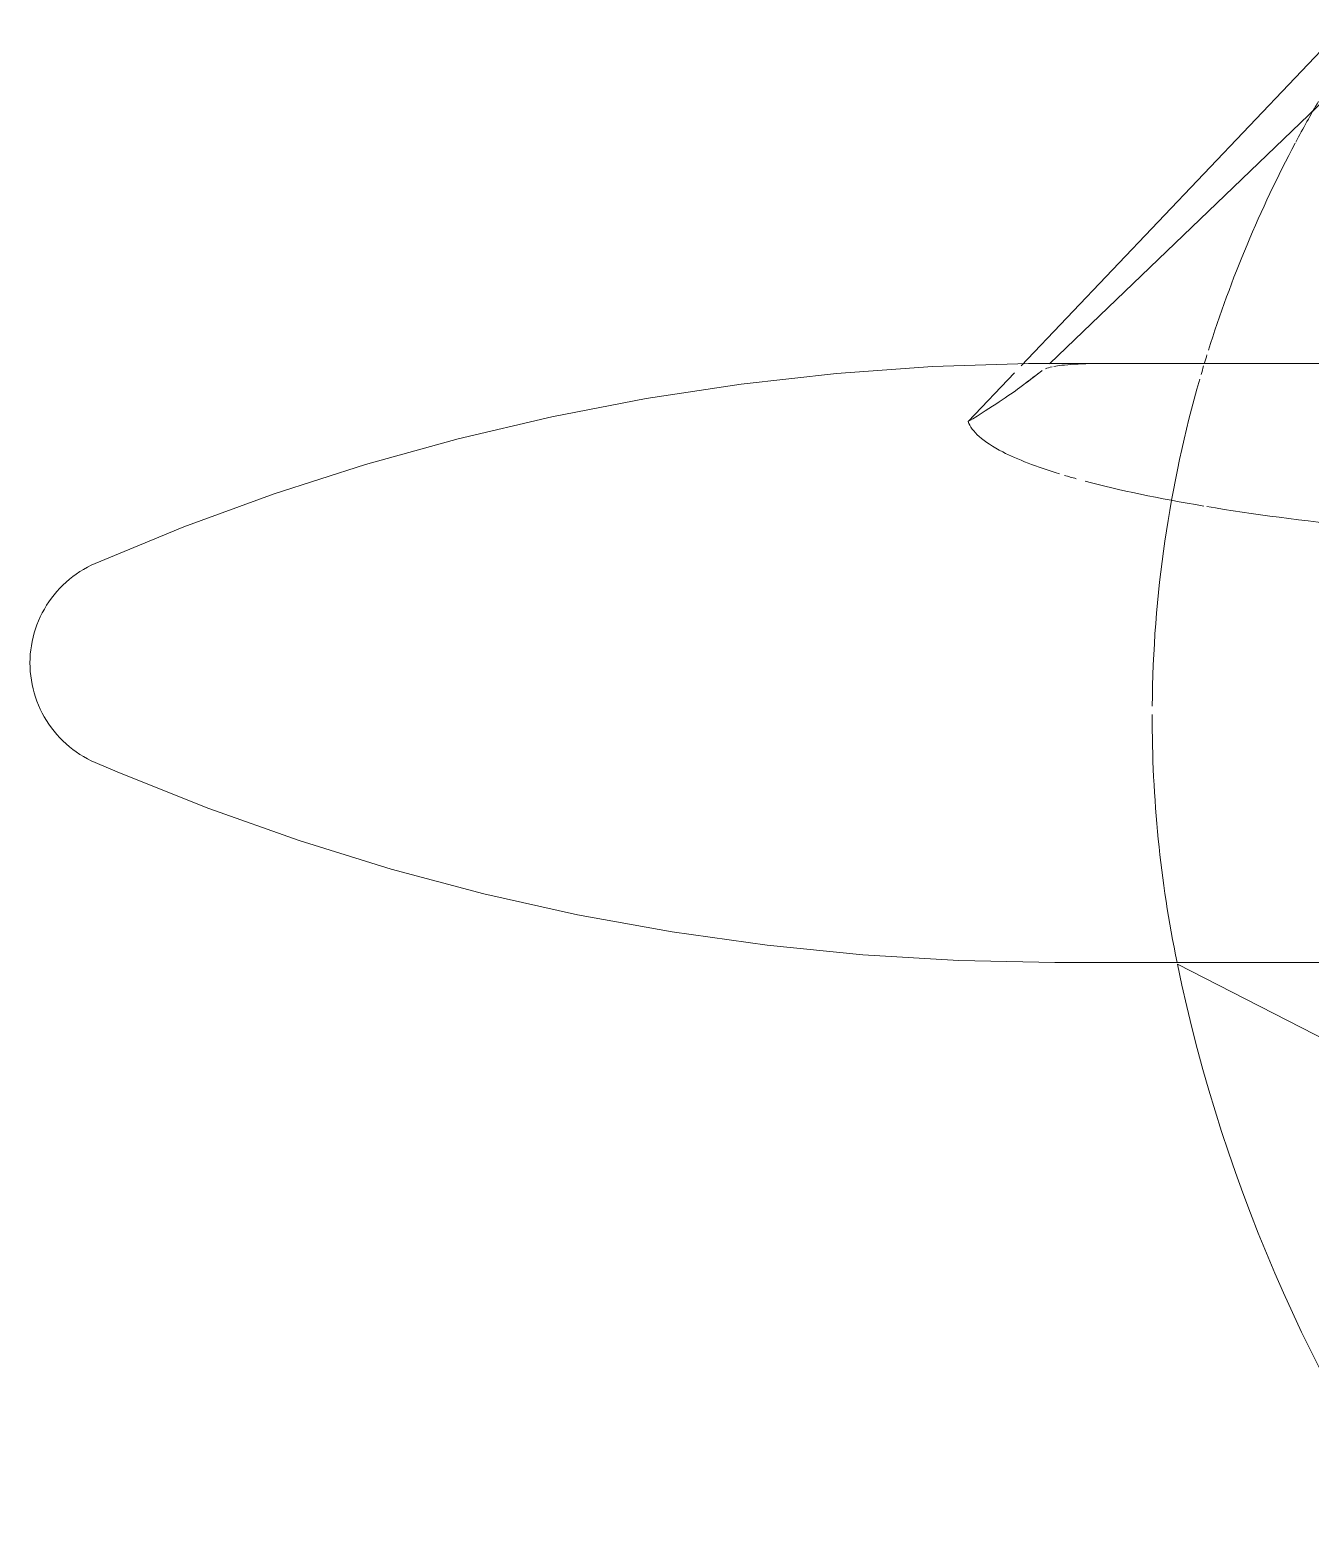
# Model space of a CAD drawing. Header units: metres. Extents: x -0.9 to 62, y -37.3 to 60.
# Drawn here: x 26.5306 to 26.6053, y 2.039 to 2.1266 of the extents above; entities that cross this region are included whole.
import ezdxf

# ---------------------------------------------------------------- set-up
doc = ezdxf.new("R2010")
doc.units = ezdxf.units.M
doc.layers.add('P-SANR-FIXT', color=7, linetype='Continuous', lineweight=5)

# ---------------------------------------------------------------- blocks, each defined once
blk = doc.blocks.new('UT_Chuveiro ou ducha - UT_Elétrico-3241184-DD')
at = {"layer": 'P-SANR-FIXT'}
for p, q in [((44.93149431622128, 2.106973470516294), (44.95015946937296, 2.126583946756581)), ((44.95345174066691, 2.126583946756579), (44.93313949947662, 2.107086451935127)), ((44.94061456891761, 2.0720180114251), (44.9612940071181, 2.061388906277697))]:
    blk.add_line(p, q, dxfattribs=at)
at = {"layer": 'P-SANR-FIXT', "color": 253, "true_color": 0xa6a6a6}
blk.add_line((44.92839215224346, 2.103714193054908), (44.93108842888027, 2.106547026436653), dxfattribs=at)
at = {"layer": 'P-SANR-FIXT', "flags": 128}
for points in [[(44.87739172604081, 2.095417784097975), (44.88258040920157, 2.097556693595451), (44.88785047553591, 2.099486400208562), (44.89319349406193, 2.101203816818378), (44.89860091708976, 2.102706195924686), (44.9040640938961, 2.103991134041404), (44.90957428456345, 2.105056575541654), (44.91512267396219, 2.105900815946315), (44.9207003858529, 2.106522504650836), (44.92629849708639, 2.106920647085909), (44.93190805187887, 2.10709460630857), (44.93345167516962, 2.107103097325455)], [(44.94900560291409, 2.107103097325455), (44.94758387062465, 2.107103097325455), (44.94621951917108, 2.107103097325455), (44.94491473122468, 2.107103097325455), (44.9436715941678, 2.107103097325455), (44.94249209675458, 2.107103097325455), (44.94137812592922, 2.107103097325455), (44.94033146380745, 2.107103097325455), (44.93935378482538, 2.107103097325455), (44.9384466530608, 2.107103097325455), (44.93761151973104, 2.107103097325455), (44.93684972087126, 2.107103097325455), (44.93616247519715, 2.107103097325455), (44.93555088215516, 2.107103097325455), (44.93501592016371, 2.107103097325455), (44.93455844504786, 2.107103097325455), (44.9341791886702, 2.107103097325455), (44.93387875776004, 2.107103097325455), (44.93365763294274, 2.107103097325455), (44.93351616797085, 2.107103097325455), (44.93345458915812, 2.107103097325455), (44.93345167516962, 2.107103097325455)], [(44.93345167516962, 2.107103097325455), (44.93349166983658, 2.107103097325455), (44.93361158985449, 2.107103097325455), (44.93381124337694, 2.107103097325455), (44.93409031100084, 2.107103097325455), (44.93444834627756, 2.107103097325455), (44.93488477642703, 2.107103097325455), (44.93539890325409, 2.107103097325455), (44.9359899042655, 2.107103097325455), (44.9363707031111, 2.107103097325455)], [(44.87739172604081, 2.083788410552934), (44.87716122765352, 2.083894401430117), (44.87693515214496, 2.084009525002943), (44.87671386118772, 2.084133597098253), (44.87649770880012, 2.084266419227163), (44.87628704077988, 2.084407778902599), (44.87608219415088, 2.084557449979236), (44.87588349662405, 2.08471519301528), (44.87569126607301, 2.084880755655521), (44.87550581002569, 2.085053873035057), (44.87532742517215, 2.085234268203008), (44.87515639689012, 2.085421652565587), (44.87499299878837, 2.085615726347787), (44.87483749226901, 2.08581617907296), (44.8746901261093, 2.086022690059502), (44.87455113606364, 2.086234928933891), (44.87442074448649, 2.086452556159202), (44.87429915997652, 2.086675223578299), (44.87418657704302, 2.086902574970812), (44.87408317579468, 2.087134246623013), (44.87398912165143, 2.087369867909676), (44.87390456507983, 2.087609061887008), (44.87382964135237, 2.08785144589567), (44.87376447033103, 2.088096632172954), (44.87370915627552, 2.08834422847312), (44.87366378767656, 2.088593838694905), (44.87362843711421, 2.088845063515203), (44.87360316114184, 2.089097501027891), (44.87358800019559, 2.0893507473868), (44.87358297852978, 2.08960439745178), (44.87358810417797, 2.089858045436835), (44.87360336894022, 2.090111285559296), (44.8736287483962, 2.090363712688993), (44.87366420194415, 2.090614922996364), (44.87370967286598, 2.090864514598505), (44.8737650884179, 2.091112088202098), (44.87383035994689, 2.09135724774219), (44.87390538303236, 2.091599601015813), (44.87399003765344, 2.091838760309428), (44.87408418838076, 2.092074343019188), (44.87418768459324, 2.092305972263007), (44.87430036071905, 2.092533277483508), (44.87442203650038, 2.092755895040829), (44.87455251728197, 2.092973468794366), (44.87469159432239, 2.093185650672526), (44.87483904512804, 2.093392101229569), (44.8749946338091, 2.093592490188644), (44.87515811145686, 2.093786496970162), (44.87532921654196, 2.093973811204659), (44.87550767533276, 2.09415413322932), (44.87569320233326, 2.094327174567368), (44.87588550073986, 2.09449265838958), (44.87608426291611, 2.094650319957142), (44.87628917088492, 2.094799907045174), (44.87649989683728, 2.094941180346249), (44.87671610365659, 2.09507391385322), (44.87693744545808, 2.095197895220794), (44.87716356814208, 2.095312926105227), (44.87739172604081, 2.095417784097975)], [(44.93345167516962, 2.072103097325454), (44.92784054609304, 2.072215334872392), (44.92223839362599, 2.07255186795707), (44.91665418001738, 2.073112158198345), (44.91109683881774, 2.073895309251353), (44.90557526058749, 2.074900068241471), (44.90009827867392, 2.076124827768652), (44.89467465507972, 2.077567628478922), (44.88931306644569, 2.079226162198926), (44.88402209016987, 2.081097775628511), (44.87881019068564, 2.083179474585449), (44.87739172604081, 2.083788410552934)], [(44.9516901792936, 2.072103097325454), (44.95048244157105, 2.072103097325454), (44.94900560291409, 2.072103097325454), (44.94758387062465, 2.072103097325454), (44.94621951917108, 2.072103097325454), (44.94491473122467, 2.072103097325454), (44.9436715941678, 2.072103097325454), (44.94249209675456, 2.072103097325454), (44.94137812592922, 2.072103097325454), (44.94033146380745, 2.072103097325454), (44.93935378482538, 2.072103097325454), (44.93844665306079, 2.072103097325454), (44.93761151973104, 2.072103097325454), (44.93684972087126, 2.072103097325454), (44.93616247519714, 2.072103097325454), (44.93555088215516, 2.072103097325454), (44.93501592016371, 2.072103097325454), (44.93455844504786, 2.072103097325454), (44.9341791886702, 2.072103097325454), (44.93387875776003, 2.072103097325454), (44.93365763294274, 2.072103097325454), (44.93351616797085, 2.072103097325454), (44.93345458915812, 2.072103097325454), (44.93345167516962, 2.072103097325454)], [(44.93345167516962, 2.072103097325454), (44.93349166983658, 2.072103097325454), (44.93361158985449, 2.072103097325454), (44.93381124337692, 2.072103097325454), (44.93409031100084, 2.072103097325454), (44.93444834627756, 2.072103097325454), (44.93488477642702, 2.072103097325454), (44.93539890325408, 2.072103097325454), (44.9359899042655, 2.072103097325454), (44.93665683398573, 2.072103097325454), (44.93739862546948, 2.072103097325454), (44.93821409200862, 2.072103097325454), (44.93910192903066, 2.072103097325454), (44.94006071618573, 2.072103097325454), (44.94108891961895, 2.072103097325454), (44.94218489442414, 2.072103097325454), (44.9433468872754, 2.072103097325454), (44.94457303923208, 2.072103097325454), (44.94586138871258, 2.072103097325454), (44.94720987463258, 2.072103097325454), (44.94861633970227, 2.072103097325454)]]:
    blk.add_lwpolyline(points, dxfattribs=at)
at = {"layer": 'P-SANR-FIXT', "color": 253, "true_color": 0xa6a6a6}
for radius, start, end in [(0.07140153739430166, 149.7603741700569, 151.9434051738012), (0.07140153739429698, 152.0014297720043, 162.5398639584676), (0.07140153739429504, 162.7737392035723, 163.1643658124), (0.07140153739429451, 163.9554332749493, 179.4995605275323), (0.07140153739429493, 163.3127441537768, 163.7331187443557), (0.07140153739429772, 179.8857428111739, 191.5951535586801)]:
    blk.add_arc((45.01054167046736, 2.086453385030217), radius, start, end, dxfattribs=at)
at = {"layer": 'P-SANR-FIXT'}
blk.add_arc((45.03198381264353, 2.090879785186195), 0.09329579416277589, 191.6639857363017, 216.5100833204572, dxfattribs=at)
at = {"layer": 'P-SANR-FIXT', "color": 254, "true_color": 0xdfdfdf}
for points in [[(44.93340493699311, 2.1069266537176), (44.93353823941781, 2.106951520434884), (44.93368922868684, 2.106973916564755), (44.93385809395705, 2.106993742321819)], [(44.92839215224346, 2.103714193054907), (44.9298374626827, 2.104587643096629), (44.93168282724654, 2.105859653423698), (44.93241891362928, 2.106477234504062), (44.9327210172105, 2.10668475544146)], [(44.93291112421117, 2.106793289415035), (44.93300979622865, 2.106833724609335), (44.93313572585144, 2.106870530884082), (44.93328928417816, 2.10690351247464)]]:
    blk.add_open_spline(points, degree=3, dxfattribs=at)
at = {"layer": 'P-SANR-FIXT', "color": 253, "true_color": 0xa6a6a6}
for points in [[(44.93385809395705, 2.106993742321819), (44.93429371140581, 2.107044886323784), (44.934848288656, 2.107078925211719), (44.93552077518306, 2.107094082823909)], [(44.93172370682447, 2.105932161718994), (44.93217926514277, 2.1062747245307), (44.93247245939311, 2.106514016150474), (44.9327210172105, 2.10668475544146)], [(44.92839215224346, 2.103714193054907), (44.9298374626827, 2.104587643096629), (44.93076014496462, 2.105223648260163), (44.93140550770126, 2.105696046112021)], [(44.93470035324744, 2.100369423793735), (44.93446710185717, 2.100434641607076), (44.93423943594679, 2.100500404566134), (44.93401752378444, 2.100566666757082)], [(44.94215554503271, 2.098773843970215), (44.93953906296623, 2.099211664086577), (44.93720113950518, 2.099699176609624), (44.93522795851371, 2.100225373197732)]]:
    blk.add_open_spline(points, degree=3, dxfattribs=at)
at = {"layer": 'P-SANR-FIXT'}
blk.add_open_spline([(44.93552077518306, 2.107094082823909), (44.93578579399136, 2.10710005625558), (44.93606912473278, 2.107103097325457), (44.93637070311109, 2.107103097325457)], degree=3, dxfattribs=at)
at = {"layer": 'P-SANR-FIXT', "color": 253, "true_color": 0xa6a6a6}
for points, knots in [([(44.93637070311109, 2.107103097325457), (44.93931255695912, 2.107103097325457), (44.94789778441266, 2.107103097325457), (44.96555017002119, 2.107103097325457), (44.97750079773247, 2.107103097325457), (44.98345167516962, 2.107103097325457)], [0, 0, 0, 0, 0.4, 0.7, 1, 1, 1, 1]), ([(44.93372568676624, 2.100655116941495), (44.93238798396855, 2.101066691741586), (44.92976150412523, 2.10207845976392), (44.92858398784777, 2.103131488944911), (44.92839215224346, 2.103714193054907)], [-0.2483655814848786, -0.2483655814848786, -0.2483655814848786, -0.2483655814848786, -0.1428571428571428, 0, 0, 0, 0]), ([(44.98345167516962, 2.09608334381001), (44.97212447594138, 2.096056491252988), (44.95692614009003, 2.096726704024276), (44.94501902907775, 2.098299235892367), (44.94233138677884, 2.098744564354351)], [-1, -1, -1, -1, -0.5714285714285714, -0.4285714285714285, -0.4285714285714285, -0.4285714285714285, -0.4285714285714285])]:
    blk.add_open_spline(points, degree=3, knots=knots, dxfattribs=at)

msp = doc.modelspace()

# ---------------------------------------------------------------- block references
at = {"layer": 'P-SANR-FIXT', "color": 7, "true_color": 0xf3f3f3}
msp.add_blockref('UT_Chuveiro ou ducha - UT_Elétrico-3241184-DD', (-18.34301804267776, 0), dxfattribs=at)

doc.saveas('drawing.dxf')
